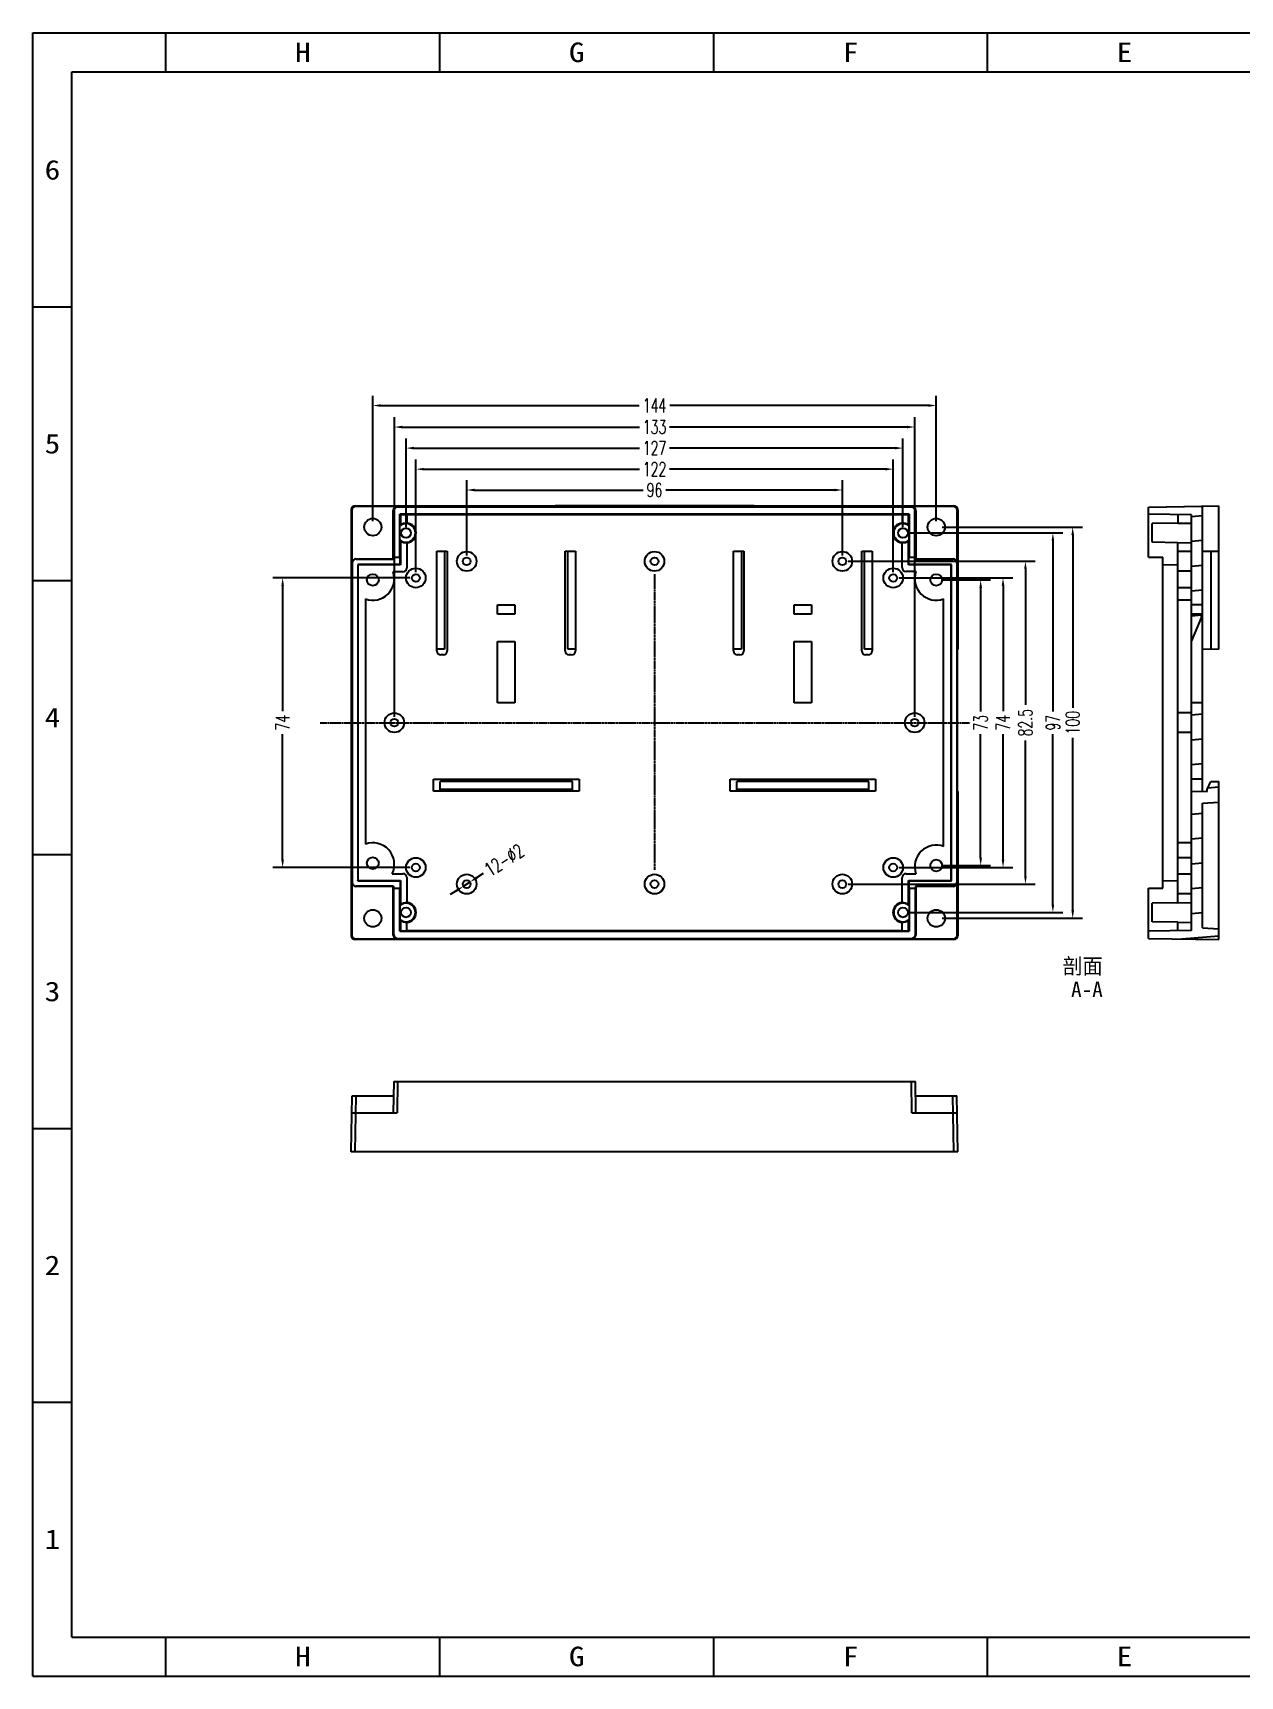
# Model space of a CAD drawing. Header units: millimetres. Extents: x -3217 to -236, y 973 to 1813.
# Drawn here: x -3217.1 to -2908.5, y 972.8 to 1392.8 of the extents above; entities that cross this region are included whole.
import ezdxf
from ezdxf.enums import TextEntityAlignment as Align

# ---------------------------------------------------------------- set-up
doc = ezdxf.new("R2010")
doc.units = ezdxf.units.MM
doc.linetypes.add('CENTER', pattern=[0.6, 0.375, -0.075, 0.075, -0.075])
doc.styles.add('romans', font='romans.shx', dxfattribs={"width": 0.67, "bigfont": 'fangsong.shx'})
doc.styles.add('TEXTSTYLE_0', font='txt', dxfattribs={"width": 0.8})
doc.dimstyles.new('MSTD', dxfattribs={"dimtxt": 3.5, "dimasz": 2, "dimexe": 2.5, "dimexo": 1.5, "dimgap": 1, "dimtad": 0, "dimdsep": 46, "dimtxsty": 'romans', "dimcen": 0, "dimclrd": 5, "dimclre": 5, "dimclrt": 3, "dimadec": 1, "dimazin": 0, "dimtfac": 0.5, "dimtmove": 0, "dimatfit": 3, "dimfxl": 1, "dimarcsym": 0})

# ---------------------------------------------------------------- blocks, each defined once
blk = doc.blocks.new('*D33')
at = {"color": 5, "lineweight": -2, "transparency": 16777216}
for p, q in [((-3130.2, 1267.97), (-3130.2, 1300.05)), ((-2986.19, 1267.97), (-2986.19, 1300.05)), ((-3128.2, 1297.55), (-3062.1, 1297.55)), ((-2988.19, 1297.55), (-3054.29, 1297.55))]:
    blk.add_line(p, q, dxfattribs=at)
at = {"color": 5, "transparency": 16777216}
for points in [[(-3128.2, 1297.88), (-3128.2, 1297.21), (-3130.2, 1297.55)], [(-2988.19, 1297.88), (-2988.19, 1297.21), (-2986.19, 1297.55)]]:
    blk.add_solid(points, dxfattribs=at)
at = {"layer": 'Defpoints', "color": 0, "transparency": 16777216}
for p in [(-2986.19, 1297.55), (-3130.2, 1266.47), (-2986.19, 1266.47)]:
    blk.add_point(p, dxfattribs=at)
at = {"color": 3, "transparency": 16777216, "insert": (-3058.19, 1297.55), "char_height": 3.5, "attachment_point": 5, "style": 'romans'}
blk.add_mtext('144', dxfattribs=at)
blk = doc.blocks.new('*D34')
at = {"color": 5, "lineweight": -2, "transparency": 16777216}
for p, q in [((-2984.69, 1266.47), (-2948.82, 1266.47)), ((-2951.32, 1264.47), (-2951.32, 1220.32)), ((-2951.32, 1168.48), (-2951.32, 1212.63)), ((-2984.69, 1166.48), (-2948.82, 1166.48))]:
    blk.add_line(p, q, dxfattribs=at)
at = {"color": 5, "transparency": 16777216}
for points in [[(-2951.65, 1264.47), (-2950.98, 1264.47), (-2951.32, 1266.47)], [(-2951.65, 1168.48), (-2950.98, 1168.48), (-2951.32, 1166.48)]]:
    blk.add_solid(points, dxfattribs=at)
at = {"layer": 'Defpoints', "color": 0, "transparency": 16777216}
for p in [(-2986.19, 1266.47), (-2986.19, 1166.48), (-2951.32, 1166.48)]:
    blk.add_point(p, dxfattribs=at)
at = {"color": 3, "transparency": 16777216, "insert": (-2951.32, 1216.48), "char_height": 3.5, "attachment_point": 5, "rotation": 90, "style": 'romans'}
blk.add_mtext('100', dxfattribs=at)
blk = doc.blocks.new('*D35')
at = {"color": 5, "lineweight": -2, "transparency": 16777216}
for p, q in [((-2984.69, 1252.97), (-2972.34, 1252.97)), ((-2974.84, 1250.97), (-2974.84, 1219.37)), ((-2974.84, 1181.98), (-2974.84, 1213.58)), ((-2984.69, 1179.98), (-2972.34, 1179.98))]:
    blk.add_line(p, q, dxfattribs=at)
at = {"color": 5, "transparency": 16777216}
for points in [[(-2975.17, 1250.97), (-2974.5, 1250.97), (-2974.84, 1252.97)], [(-2975.17, 1181.98), (-2974.5, 1181.98), (-2974.84, 1179.98)]]:
    blk.add_solid(points, dxfattribs=at)
at = {"layer": 'Defpoints', "color": 0, "transparency": 16777216}
for p in [(-2986.19, 1252.97), (-2986.19, 1179.98), (-2974.84, 1179.98)]:
    blk.add_point(p, dxfattribs=at)
at = {"color": 3, "transparency": 16777216, "insert": (-2974.84, 1216.48), "char_height": 3.5, "attachment_point": 5, "rotation": 90, "style": 'romans'}
blk.add_mtext('73', dxfattribs=at)
blk = doc.blocks.new('*D37')
at = {"color": 5, "lineweight": -2, "transparency": 16777216}
for p, q in [((-3120.69, 1253.48), (-3155.74, 1253.48)), ((-3153.24, 1251.48), (-3153.24, 1219.43)), ((-3153.24, 1181.48), (-3153.24, 1213.52)), ((-3120.69, 1179.48), (-3155.74, 1179.48))]:
    blk.add_line(p, q, dxfattribs=at)
at = {"color": 5, "transparency": 16777216}
for points in [[(-3153.57, 1251.48), (-3152.91, 1251.48), (-3153.24, 1253.48)], [(-3153.57, 1181.48), (-3152.91, 1181.48), (-3153.24, 1179.48)]]:
    blk.add_solid(points, dxfattribs=at)
at = {"layer": 'Defpoints', "color": 0, "transparency": 16777216}
for p in [(-3119.19, 1253.48), (-3153.24, 1179.48), (-3119.19, 1179.48)]:
    blk.add_point(p, dxfattribs=at)
at = {"color": 3, "transparency": 16777216, "insert": (-3153.24, 1216.48), "char_height": 3.5, "attachment_point": 5, "rotation": 90, "style": 'romans'}
blk.add_mtext('74', dxfattribs=at)
blk = doc.blocks.new('*D38')
at = {"color": 5, "lineweight": -2, "transparency": 16777216}
for p, q in [((-2995.69, 1253.48), (-2966.63, 1253.48)), ((-2969.13, 1251.48), (-2969.13, 1219.43)), ((-2969.13, 1181.48), (-2969.13, 1213.52)), ((-2995.69, 1179.48), (-2966.63, 1179.48))]:
    blk.add_line(p, q, dxfattribs=at)
at = {"color": 5, "transparency": 16777216}
for points in [[(-2969.46, 1251.48), (-2968.79, 1251.48), (-2969.13, 1253.48)], [(-2969.46, 1181.48), (-2968.79, 1181.48), (-2969.13, 1179.48)]]:
    blk.add_solid(points, dxfattribs=at)
at = {"layer": 'Defpoints', "color": 0, "transparency": 16777216}
for p in [(-2997.19, 1253.48), (-2997.19, 1179.48), (-2969.13, 1179.48)]:
    blk.add_point(p, dxfattribs=at)
at = {"color": 3, "transparency": 16777216, "insert": (-2969.13, 1216.48), "char_height": 3.5, "attachment_point": 5, "rotation": 90, "style": 'romans'}
blk.add_mtext('74', dxfattribs=at)
blk = doc.blocks.new('*D39')
at = {"color": 5, "lineweight": -2, "transparency": 16777216}
for p, q in [((-3008.69, 1257.73), (-2960.9, 1257.73)), ((-2963.4, 1255.73), (-2963.4, 1221.05)), ((-2963.4, 1177.23), (-2963.4, 1211.9)), ((-3008.69, 1175.23), (-2960.9, 1175.23))]:
    blk.add_line(p, q, dxfattribs=at)
at = {"color": 5, "transparency": 16777216}
for points in [[(-2963.73, 1255.73), (-2963.07, 1255.73), (-2963.4, 1257.73)], [(-2963.73, 1177.23), (-2963.07, 1177.23), (-2963.4, 1175.23)]]:
    blk.add_solid(points, dxfattribs=at)
at = {"layer": 'Defpoints', "color": 0, "transparency": 16777216}
for p in [(-3010.19, 1257.73), (-3010.19, 1175.23), (-2963.4, 1175.23)]:
    blk.add_point(p, dxfattribs=at)
at = {"color": 3, "transparency": 16777216, "insert": (-2963.4, 1216.48), "char_height": 3.5, "attachment_point": 5, "rotation": 90, "style": 'romans'}
blk.add_mtext('82.5', dxfattribs=at)
blk = doc.blocks.new('*D40')
at = {"color": 5, "lineweight": -2, "transparency": 16777216}
for p, q in [((-2993.2, 1264.98), (-2953.88, 1264.98)), ((-2956.38, 1262.98), (-2956.38, 1219.37)), ((-2956.38, 1169.98), (-2956.38, 1213.58)), ((-2993.2, 1167.98), (-2953.88, 1167.98))]:
    blk.add_line(p, q, dxfattribs=at)
at = {"color": 5, "transparency": 16777216}
for points in [[(-2956.72, 1262.98), (-2956.05, 1262.98), (-2956.38, 1264.98)], [(-2956.72, 1169.98), (-2956.05, 1169.98), (-2956.38, 1167.98)]]:
    blk.add_solid(points, dxfattribs=at)
at = {"layer": 'Defpoints', "color": 0, "transparency": 16777216}
for p in [(-2994.7, 1264.98), (-2994.7, 1167.98), (-2956.38, 1167.98)]:
    blk.add_point(p, dxfattribs=at)
at = {"color": 3, "transparency": 16777216, "insert": (-2956.38, 1216.48), "char_height": 3.5, "attachment_point": 5, "rotation": 90, "style": 'romans'}
blk.add_mtext('97', dxfattribs=at)
blk = doc.blocks.new('*D41')
at = {"color": 5, "lineweight": -2, "transparency": 16777216}
for p, q in [((-3121.69, 1266.48), (-3121.69, 1289.16)), ((-3119.69, 1286.66), (-3062.04, 1286.66)), ((-2996.7, 1286.66), (-3054.35, 1286.66)), ((-2994.7, 1266.48), (-2994.7, 1289.16))]:
    blk.add_line(p, q, dxfattribs=at)
at = {"color": 5, "transparency": 16777216}
for points in [[(-3119.69, 1287), (-3119.69, 1286.33), (-3121.69, 1286.66)], [(-2996.7, 1287), (-2996.7, 1286.33), (-2994.7, 1286.66)]]:
    blk.add_solid(points, dxfattribs=at)
at = {"layer": 'Defpoints', "color": 0, "transparency": 16777216}
for p in [(-2994.7, 1286.66), (-3121.69, 1264.98), (-2994.7, 1264.98)]:
    blk.add_point(p, dxfattribs=at)
at = {"color": 3, "transparency": 16777216, "insert": (-3058.19, 1286.66), "char_height": 3.5, "attachment_point": 5, "style": 'romans'}
blk.add_mtext('127', dxfattribs=at)
blk = doc.blocks.new('*D42')
at = {"color": 5, "lineweight": -2, "transparency": 16777216}
for p, q in [((-3124.69, 1217.98), (-3124.69, 1294.55)), ((-2991.69, 1217.98), (-2991.69, 1294.55)), ((-3122.69, 1292.05), (-3062.04, 1292.05)), ((-2993.69, 1292.05), (-3054.35, 1292.05))]:
    blk.add_line(p, q, dxfattribs=at)
at = {"color": 5, "transparency": 16777216}
for points in [[(-3122.69, 1292.38), (-3122.69, 1291.71), (-3124.69, 1292.05)], [(-2993.69, 1292.38), (-2993.69, 1291.71), (-2991.69, 1292.05)]]:
    blk.add_solid(points, dxfattribs=at)
at = {"layer": 'Defpoints', "color": 0, "transparency": 16777216}
for p in [(-2991.69, 1292.05), (-3124.69, 1216.48), (-2991.69, 1216.48)]:
    blk.add_point(p, dxfattribs=at)
at = {"color": 3, "transparency": 16777216, "insert": (-3058.19, 1292.05), "char_height": 3.5, "attachment_point": 5, "style": 'romans'}
blk.add_mtext('133', dxfattribs=at)
blk = doc.blocks.new('*D32')
at = {"color": 5, "lineweight": -2, "transparency": 16777216}
for p, q in [((-3119.19, 1254.98), (-3119.19, 1283.78)), ((-3117.19, 1281.28), (-3062.04, 1281.28)), ((-2999.19, 1281.28), (-3054.35, 1281.28)), ((-2997.19, 1254.98), (-2997.19, 1283.78))]:
    blk.add_line(p, q, dxfattribs=at)
at = {"color": 5, "transparency": 16777216}
for points in [[(-3117.19, 1281.61), (-3117.19, 1280.95), (-3119.19, 1281.28)], [(-2999.19, 1281.61), (-2999.19, 1280.95), (-2997.19, 1281.28)]]:
    blk.add_solid(points, dxfattribs=at)
at = {"layer": 'Defpoints', "color": 0, "transparency": 16777216}
for p in [(-2997.19, 1281.28), (-3119.19, 1253.48), (-2997.19, 1253.48)]:
    blk.add_point(p, dxfattribs=at)
at = {"color": 3, "transparency": 16777216, "insert": (-3058.19, 1281.28), "char_height": 3.5, "attachment_point": 5, "style": 'romans'}
blk.add_mtext('122', dxfattribs=at)
blk = doc.blocks.new('*D43')
at = {"color": 5, "lineweight": -2, "transparency": 16777216}
for p, q in [((-3106.19, 1259.23), (-3106.19, 1278.45)), ((-3010.19, 1259.23), (-3010.19, 1278.45)), ((-3104.19, 1275.95), (-3061.09, 1275.95)), ((-3012.19, 1275.95), (-3055.29, 1275.95))]:
    blk.add_line(p, q, dxfattribs=at)
at = {"color": 5, "transparency": 16777216}
for points in [[(-3104.19, 1276.29), (-3104.19, 1275.62), (-3106.19, 1275.95)], [(-3012.19, 1276.29), (-3012.19, 1275.62), (-3010.19, 1275.95)]]:
    blk.add_solid(points, dxfattribs=at)
at = {"layer": 'Defpoints', "color": 0, "transparency": 16777216}
for p in [(-3010.19, 1275.95), (-3106.19, 1257.73), (-3010.19, 1257.73)]:
    blk.add_point(p, dxfattribs=at)
at = {"color": 3, "transparency": 16777216, "insert": (-3058.19, 1275.95), "char_height": 3.5, "attachment_point": 5, "style": 'romans'}
blk.add_mtext('96', dxfattribs=at)
blk = doc.blocks.new('*D44')
at = {"color": 5, "lineweight": -2, "transparency": 16777216}
for p, q in [((-3101.98, 1177.92), (-3103.67, 1176.84)), ((-3108.72, 1173.61), (-3110.4, 1172.53)), ((-3107.04, 1174.69), (-3105.35, 1175.77))]:
    blk.add_line(p, q, dxfattribs=at)
at = {"color": 5, "transparency": 16777216}
for points in [[(-3103.85, 1177.13), (-3103.49, 1176.56), (-3105.35, 1175.77)], [(-3108.9, 1173.89), (-3108.54, 1173.33), (-3107.04, 1174.69)]]:
    blk.add_solid(points, dxfattribs=at)
at = {"layer": 'Defpoints', "color": 0, "transparency": 16777216}
for p in [(-3107.04, 1174.69), (-3105.35, 1175.77)]:
    blk.add_point(p, dxfattribs=at)
at = {"color": 3, "transparency": 16777216, "insert": (-3096.63, 1181.35), "char_height": 3.5, "attachment_point": 5, "rotation": 32.6467, "style": 'romans'}
blk.add_mtext('12-∅2', dxfattribs=at)
blk = doc.blocks.new('SUN_6HWZ35TKK40GSGJE8VEUYAXIAKM')
at = {"color": 7, "linetype": 'Continuous'}
for p, q in [((-594, 420), (0, 420)), ((-594, 0), (-594, 420)), ((-560, 410), (-560, 420)), ((-490, 410), (-490, 420)), ((-420, 410), (-420, 420)), ((-350, 410), (-350, 420)), ((-584, 410), (-10, 410)), ((-584, 10), (-584, 410)), ((-594, 350), (-584, 350)), ((-594, 280), (-584, 280)), ((-594, 210), (-584, 210)), ((-594, 140), (-584, 140)), ((-594, 70), (-584, 70)), ((-584, 10), (-10, 10)), ((-560, 0), (-560, 10)), ((-490, 0), (-490, 10)), ((-420, 0), (-420, 10)), ((-350, 0), (-350, 10)), ((-594, 0), (0, 0))]:
    blk.add_line(p, q, dxfattribs=at)
at = {"color": 2, "linetype": 'Continuous', "style": 'TEXTSTYLE_0'}
for s, width, p, p2 in [('H', 1.2, (-526.99, 412.53), (-522.99, 412.53)), ('G', 1.12, (-456.99, 412.53), (-452.99, 412.53)), ('F', 1.292308, (-386.99, 412.53), (-382.99, 412.53)), ('E', 1.292308, (-316.99, 412.53), (-312.99, 412.53)), ('6', 1.292308, (-590.99, 382.5), (-586.99, 382.5)), ('5', 1.2, (-590.99, 312.5), (-586.99, 312.5)), ('4', 1.12, (-590.99, 242.5), (-586.99, 242.5)), ('3', 1.2, (-590.99, 172.5), (-586.99, 172.5)), ('2', 1.2, (-590.99, 102.5), (-586.99, 102.5)), ('1', 3.36, (-590.99, 32.5), (-586.99, 32.5)), ('H', 1.2, (-526.99, 2.53), (-522.99, 2.53)), ('G', 1.12, (-456.99, 2.53), (-452.99, 2.53)), ('F', 1.292308, (-386.99, 2.53), (-382.99, 2.53)), ('E', 1.292308, (-316.99, 2.53), (-312.99, 2.53))]:
    blk.add_text(s, height=5, dxfattribs=dict(at, width=width)).set_placement(p, p2, align=Align.FIT)

msp = doc.modelspace()

# ---------------------------------------------------------------- hatches: boundary and pattern name
at = {"linetype": 'Continuous'}
h = msp.add_hatch(dxfattribs=at)
h.set_pattern_fill('A', color=2, scale=6.315729, angle=5, style=0, pattern_type=0)
h.set_pattern_definition([(5, (-3337.668, 972.793), (-0.55045, 6.291696), [])])
edge = h.paths.add_edge_path()
edge.add_line((-2931.973, 1161.348), (-2931.973, 1163.194))
edge.add_line((-2920.973, 1163.386), (-2931.973, 1163.194))
edge.add_line((-2920.973, 1163.386), (-2920.973, 1198.976))
edge.add_line((-2920.973, 1198.976), (-2916.974, 1198.906))
edge.add_line((-2916.974, 1198.906), (-2916.974, 1199.427))
edge.add_line((-2916.974, 1199.427), (-2915.974, 1201.427))
edge.add_line((-2915.974, 1201.427), (-2913.974, 1201.427))
edge.add_line((-2913.974, 1196.147), (-2913.974, 1201.427))
edge.add_line((-2918.174, 1195.927), (-2913.974, 1196.147))
edge.add_line((-2918.174, 1164.034), (-2918.174, 1195.927))
edge.add_line((-2918.174, 1164.034), (-2913.974, 1163.814))
edge.add_line((-2913.974, 1161.034), (-2913.974, 1163.814))
edge.add_line((-2931.973, 1161.348), (-2913.974, 1161.034))
edge = h.paths.add_edge_path()
edge.add_line((-2931.973, 1269.759), (-2931.973, 1271.604))
edge.add_line((-2931.973, 1271.604), (-2918.174, 1271.845))
edge.add_line((-2918.174, 1246.625), (-2918.174, 1271.845))
edge.add_line((-2918.174, 1246.625), (-2920.973, 1246.625))
edge.add_line((-2920.973, 1246.625), (-2920.973, 1269.567))
edge.add_line((-2920.973, 1269.567), (-2931.973, 1269.759))
edge = h.paths.add_edge_path()
edge.add_line((-2918.174, 1202.027), (-2920.973, 1202.027))
edge.add_line((-2920.973, 1202.027), (-2920.973, 1221.526))
edge.add_line((-2918.174, 1221.526), (-2920.973, 1221.526))
edge.add_line((-2918.174, 1202.027), (-2918.174, 1221.526))
edge = h.paths.add_edge_path()
edge.add_line((-2918.374, 1244.225), (-2920.973, 1244.225))
edge.add_line((-2918.374, 1243.261), (-2918.374, 1244.225))
edge.add_line((-2920.973, 1237.227), (-2918.374, 1243.261))
edge.add_line((-2920.973, 1237.227), (-2920.973, 1244.225))

# ---------------------------------------------------------------- linework, layer by layer
at = {"color": 7, "linetype": 'Continuous'}
for p, q in [((-3135.693, 1270.919), (-3135.693, 1235.3)), ((-3135.693, 1270.919), (-3135.519, 1270.744)), ((-3135.519, 1270.744), (-3135.519, 1257.327)), ((-3134.693, 1271.918), (-3134.519, 1271.744)), ((-3134.693, 1271.918), (-3108.965, 1271.918)), ((-3123.993, 1271.744), (-3134.519, 1271.744)), ((-3124.993, 1258.327), (-3124.993, 1270.744)), ((-3124.993, 1270.744), (-3124.853, 1270.604)), ((-3124.853, 1270.604), (-3124.853, 1258.776)), ((-3123.993, 1271.744), (-3123.853, 1271.604)), ((-2992.533, 1271.604), (-3123.853, 1271.604)), ((-3123.272, 1258.776), (-3123.272, 1269.759)), ((-3123.272, 1269.759), (-3123.141, 1269.628)), ((-2993.115, 1269.759), (-3123.272, 1269.759)), ((-3123.141, 1269.628), (-3123.141, 1267.001)), ((-3121.48, 1269.628), (-3123.141, 1269.628)), ((-3121.48, 1269.628), (-3121.48, 1267.457)), ((-2994.907, 1269.567), (-3121.48, 1269.567)), ((-3108.891, 1271.845), (-3108.965, 1271.918)), ((-3083.692, 1271.845), (-3108.891, 1271.845)), ((-3083.619, 1271.918), (-3083.692, 1271.845)), ((-3032.768, 1271.918), (-3083.619, 1271.918)), ((-3032.694, 1271.845), (-3032.768, 1271.918)), ((-3007.495, 1271.845), (-3032.694, 1271.845)), ((-3007.422, 1271.918), (-3007.495, 1271.845)), ((-3007.422, 1271.918), (-2981.693, 1271.918)), ((-2994.907, 1269.628), (-2994.907, 1267.457)), ((-2993.246, 1269.628), (-2994.907, 1269.628)), ((-2993.115, 1269.759), (-2993.246, 1269.628)), ((-2993.246, 1267.001), (-2993.246, 1269.628)), ((-2993.115, 1269.759), (-2993.115, 1258.776)), ((-2992.533, 1271.604), (-2992.394, 1271.744)), ((-2981.868, 1271.744), (-2992.394, 1271.744)), ((-2991.533, 1270.604), (-2991.394, 1270.744)), ((-2991.533, 1270.604), (-2991.533, 1258.776)), ((-2991.394, 1270.744), (-2991.394, 1258.327)), ((-2981.693, 1271.918), (-2981.868, 1271.744)), ((-2980.693, 1270.919), (-2980.868, 1270.744)), ((-2980.868, 1257.327), (-2980.868, 1270.744)), ((-2980.693, 1270.919), (-2980.693, 1235.3)), ((-2931.973, 1271.604), (-2913.974, 1271.918)), ((-2931.973, 1271.604), (-2918.174, 1271.845)), ((-2931.973, 1269.759), (-2931.973, 1271.604)), ((-2931.973, 1258.776), (-2931.973, 1271.604)), ((-2920.973, 1269.567), (-2931.973, 1269.759)), ((-2920.973, 1269.567), (-2931.973, 1269.759)), ((-2924.473, 1269.628), (-2924.473, 1267.457)), ((-2920.973, 1246.625), (-2920.973, 1269.567)), ((-2920.973, 1163.386), (-2920.973, 1269.567)), ((-2918.174, 1246.625), (-2918.174, 1271.845)), ((-2918.174, 1198.927), (-2918.174, 1271.845)), ((-2913.974, 1235.3), (-2913.974, 1271.918)), ((-3123.254, 1263.186), (-3123.254, 1266.766)), ((-2993.132, 1263.186), (-2993.132, 1266.766)), ((-2924.473, 1267.466), (-2930.973, 1267.353)), ((-2930.973, 1262.6), (-2930.973, 1267.353)), ((-2924.473, 1267.457), (-2920.973, 1267.519)), ((-3123.141, 1262.952), (-3123.141, 1256.825)), ((-3121.48, 1262.495), (-3121.48, 1256.064)), ((-3113.791, 1234.826), (-3113.791, 1260.325)), ((-3113.791, 1260.325), (-3111.166, 1260.325)), ((-3111.891, 1260.325), (-3111.891, 1235.265)), ((-3111.166, 1260.325), (-3111.166, 1234.826)), ((-3081.017, 1234.826), (-3081.017, 1260.325)), ((-3081.017, 1260.325), (-3078.393, 1260.325)), ((-3080.392, 1235.265), (-3080.392, 1260.325)), ((-3078.493, 1260.325), (-3078.491, 1260.035)), ((-3078.491, 1260.035), (-3078.393, 1260.035)), ((-3078.393, 1260.325), (-3078.393, 1234.826)), ((-3037.994, 1234.826), (-3037.994, 1260.325)), ((-3037.994, 1260.325), (-3035.369, 1260.325)), ((-3035.994, 1260.325), (-3035.994, 1235.265)), ((-3035.369, 1260.325), (-3035.369, 1234.826)), ((-3005.22, 1234.826), (-3005.22, 1260.325)), ((-3005.22, 1260.325), (-3002.595, 1260.325)), ((-3004.495, 1235.265), (-3004.495, 1260.325)), ((-3002.595, 1260.325), (-3002.595, 1234.826)), ((-2994.907, 1256.125), (-2994.907, 1262.495)), ((-2993.246, 1256.825), (-2993.246, 1262.952)), ((-2924.473, 1262.486), (-2930.973, 1262.6)), ((-2924.473, 1170.457), (-2924.473, 1262.495)), ((-2924.473, 1262.495), (-2920.973, 1262.434)), ((-2920.973, 1260.226), (-2924.473, 1260.226)), ((-2918.174, 1260.325), (-2913.974, 1260.325)), ((-2915.974, 1260.325), (-2915.974, 1235.265)), ((-3135.444, 1257.252), (-3135.519, 1257.327)), ((-3135.444, 1257.252), (-3135.444, 1175.7)), ((-3134.444, 1258.252), (-3134.519, 1258.327)), ((-3134.519, 1258.327), (-3124.993, 1258.327)), ((-3134.444, 1258.252), (-3124.918, 1258.252)), ((-3134.057, 1256.891), (-3134.057, 1176.061)), ((-3134.057, 1256.891), (-3133.991, 1256.825)), ((-3123.207, 1256.891), (-3134.057, 1256.891)), ((-3133.991, 1256.825), (-3133.991, 1176.128)), ((-3123.141, 1256.825), (-3133.991, 1256.825)), ((-3124.918, 1258.252), (-3124.993, 1258.327)), ((-3124.918, 1258.252), (-3124.918, 1258.776)), ((-3124.918, 1258.776), (-3123.207, 1258.776)), ((-3123.207, 1256.891), (-3123.207, 1258.776)), ((-3123.207, 1256.891), (-3123.141, 1256.825)), ((-2993.179, 1256.891), (-2993.246, 1256.825)), ((-2982.396, 1256.825), (-2993.246, 1256.825)), ((-2993.179, 1258.776), (-2991.469, 1258.776)), ((-2993.179, 1256.891), (-2993.179, 1258.776)), ((-2982.33, 1256.891), (-2993.179, 1256.891)), ((-2991.469, 1258.252), (-2991.469, 1258.776)), ((-2991.469, 1258.252), (-2991.394, 1258.327)), ((-2991.469, 1258.252), (-2981.943, 1258.252)), ((-2991.394, 1258.327), (-2981.868, 1258.327)), ((-2982.33, 1256.891), (-2982.396, 1256.825)), ((-2982.396, 1176.128), (-2982.396, 1256.825)), ((-2982.33, 1176.061), (-2982.33, 1256.891)), ((-2981.868, 1258.327), (-2981.943, 1258.252)), ((-2980.868, 1257.327), (-2980.943, 1257.252)), ((-2980.943, 1257.252), (-2980.943, 1175.7)), ((-2931.973, 1258.776), (-2928.273, 1258.776)), ((-2928.273, 1174.176), (-2928.273, 1258.776)), ((-2928.273, 1256.891), (-2924.473, 1256.825)), ((-3122.48, 1255.064), (-3124.995, 1255.064)), ((-2991.37, 1255.125), (-2993.907, 1255.125)), ((-2920.973, 1255.226), (-2924.473, 1255.226)), ((-3132.085, 1248.109), (-3132.085, 1185.443)), ((-2984.302, 1184.843), (-2984.302, 1248.109)), ((-2920.973, 1250.976), (-2924.473, 1250.976)), ((-2920.973, 1247.775), (-2924.473, 1247.775)), ((-3098.292, 1244.225), (-3098.292, 1246.625)), ((-3098.292, 1246.625), (-3093.892, 1246.625)), ((-3093.892, 1244.225), (-3098.292, 1244.225)), ((-3093.892, 1246.625), (-3093.892, 1244.225)), ((-3022.495, 1244.225), (-3022.495, 1246.625)), ((-3022.495, 1246.625), (-3018.095, 1246.625)), ((-3018.095, 1244.225), (-3022.495, 1244.225)), ((-3018.095, 1246.625), (-3018.095, 1244.225)), ((-2918.174, 1246.625), (-2920.973, 1246.625)), ((-2918.174, 1246.625), (-2920.973, 1246.625)), ((-2918.374, 1244.225), (-2920.973, 1244.225)), ((-2920.973, 1237.227), (-2920.973, 1244.225)), ((-2918.374, 1244.225), (-2920.973, 1244.225)), ((-2920.973, 1237.227), (-2918.374, 1243.261)), ((-2920.973, 1237.227), (-2918.374, 1243.261)), ((-2918.374, 1243.261), (-2918.374, 1244.225)), ((-2918.374, 1243.261), (-2918.374, 1244.225)), ((-3135.693, 1235.3), (-3135.62, 1235.227)), ((-3135.62, 1198.927), (-3135.62, 1235.227)), ((-3111.891, 1235.265), (-3113.791, 1235.265)), ((-3098.292, 1221.526), (-3098.292, 1237.227)), ((-3098.292, 1237.225), (-3093.892, 1237.225)), ((-3093.892, 1237.227), (-3093.892, 1221.526)), ((-3078.393, 1235.265), (-3080.392, 1235.265)), ((-3035.994, 1235.265), (-3037.994, 1235.265)), ((-3022.495, 1221.526), (-3022.495, 1237.227)), ((-3022.495, 1237.225), (-3018.095, 1237.225)), ((-3018.095, 1237.227), (-3018.095, 1221.526)), ((-3002.595, 1235.265), (-3004.495, 1235.265)), ((-2980.693, 1235.3), (-2980.767, 1235.227)), ((-2980.767, 1198.927), (-2980.767, 1235.227)), ((-2913.974, 1235.3), (-2918.174, 1235.227)), ((-3112.166, 1233.826), (-3112.791, 1233.826)), ((-3079.393, 1233.826), (-3080.017, 1233.826)), ((-3036.369, 1233.826), (-3036.994, 1233.826)), ((-3003.595, 1233.826), (-3004.22, 1233.826)), ((-3093.892, 1221.526), (-3098.292, 1221.526)), ((-3018.095, 1221.526), (-3022.495, 1221.526)), ((-2920.973, 1218.976), (-2924.473, 1218.976)), ((-2920.973, 1202.027), (-2920.973, 1221.526)), ((-2918.174, 1221.526), (-2920.973, 1221.526)), ((-2918.174, 1221.526), (-2920.973, 1221.526)), ((-2918.174, 1202.027), (-2918.174, 1221.526)), ((-2920.973, 1213.976), (-2924.473, 1213.976)), ((-3114.691, 1198.976), (-3114.691, 1202.027)), ((-3114.691, 1202.027), (-3077.493, 1202.027)), ((-3112.991, 1198.976), (-3112.991, 1201.427)), ((-3079.193, 1201.427), (-3112.991, 1201.427)), ((-3079.193, 1198.976), (-3079.193, 1201.427)), ((-3077.493, 1202.027), (-3077.493, 1198.976)), ((-3038.894, 1202.027), (-3001.695, 1202.027)), ((-3038.894, 1198.976), (-3038.894, 1202.027)), ((-3003.395, 1201.427), (-3037.194, 1201.427)), ((-3037.194, 1198.976), (-3037.194, 1201.427)), ((-3003.395, 1198.976), (-3003.395, 1201.427)), ((-3001.695, 1202.027), (-3001.695, 1198.976)), ((-2918.174, 1202.027), (-2920.973, 1202.027)), ((-2918.174, 1202.027), (-2920.973, 1202.027)), ((-2916.974, 1199.427), (-2915.974, 1201.427)), ((-2916.974, 1199.427), (-2915.974, 1201.427)), ((-2915.974, 1201.427), (-2913.974, 1201.427)), ((-2915.974, 1201.427), (-2913.974, 1201.427)), ((-2913.974, 1196.147), (-2913.974, 1201.427)), ((-2913.974, 1161.034), (-2913.974, 1201.427)), ((-3135.693, 1198.854), (-3135.62, 1198.927)), ((-3135.693, 1198.854), (-3135.693, 1162.034)), ((-3077.493, 1198.976), (-3114.691, 1198.976)), ((-3079.193, 1199.427), (-3112.991, 1199.427)), ((-3001.695, 1198.976), (-3038.894, 1198.976)), ((-3003.395, 1199.427), (-3037.194, 1199.427)), ((-2980.693, 1198.854), (-2980.767, 1198.927)), ((-2980.693, 1198.854), (-2980.693, 1162.034)), ((-2920.973, 1163.386), (-2920.973, 1198.976)), ((-2920.973, 1198.976), (-2916.974, 1198.906)), ((-2920.973, 1198.976), (-2916.974, 1198.906)), ((-2916.974, 1198.906), (-2916.974, 1199.427)), ((-2916.974, 1198.906), (-2916.974, 1199.427)), ((-2918.174, 1195.927), (-2913.974, 1196.147)), ((-2918.174, 1195.927), (-2913.974, 1196.147)), ((-2918.174, 1164.034), (-2918.174, 1195.927)), ((-2918.174, 1164.034), (-2918.174, 1195.927)), ((-2920.973, 1185.777), (-2924.473, 1185.777)), ((-2920.973, 1181.976), (-2924.473, 1181.976)), ((-3134.057, 1176.061), (-3133.991, 1176.128)), ((-3134.057, 1176.061), (-3123.207, 1176.061)), ((-3133.991, 1176.128), (-3123.141, 1176.128)), ((-3125.242, 1177.889), (-3122.48, 1177.889)), ((-3123.207, 1176.061), (-3123.141, 1176.128)), ((-3123.207, 1176.061), (-3123.207, 1174.176)), ((-3123.141, 1176.128), (-3123.141, 1170.001)), ((-3121.48, 1176.889), (-3121.48, 1170.457)), ((-2994.907, 1170.457), (-2994.907, 1176.889)), ((-2993.907, 1177.889), (-2991.392, 1177.889)), ((-2993.246, 1176.128), (-2982.396, 1176.128)), ((-2993.179, 1176.061), (-2993.246, 1176.128)), ((-2993.246, 1170.001), (-2993.246, 1176.128)), ((-2993.179, 1176.061), (-2982.33, 1176.061)), ((-2993.179, 1176.061), (-2993.179, 1174.176)), ((-2982.33, 1176.061), (-2982.396, 1176.128)), ((-2928.273, 1176.061), (-2924.473, 1176.128)), ((-2920.973, 1177.726), (-2924.473, 1177.726)), ((-3135.519, 1175.625), (-3135.444, 1175.7)), ((-3135.519, 1175.625), (-3135.519, 1162.208)), ((-3134.519, 1174.625), (-3134.444, 1174.7)), ((-3124.993, 1174.625), (-3134.519, 1174.625)), ((-3124.918, 1174.7), (-3134.444, 1174.7)), ((-3124.918, 1174.7), (-3124.993, 1174.625)), ((-3124.993, 1162.208), (-3124.993, 1174.625)), ((-3124.918, 1174.7), (-3124.918, 1174.176)), ((-3124.918, 1174.176), (-3123.207, 1174.176)), ((-3124.853, 1162.348), (-3124.853, 1174.176)), ((-3123.272, 1163.194), (-3123.272, 1174.176)), ((-2993.179, 1174.176), (-2991.469, 1174.176)), ((-2993.115, 1174.176), (-2993.115, 1163.194)), ((-2991.533, 1162.348), (-2991.533, 1174.176)), ((-2981.943, 1174.7), (-2991.469, 1174.7)), ((-2991.469, 1174.7), (-2991.394, 1174.625)), ((-2991.469, 1174.7), (-2991.469, 1174.176)), ((-2981.868, 1174.625), (-2991.394, 1174.625)), ((-2991.394, 1174.625), (-2991.394, 1162.208)), ((-2981.943, 1174.7), (-2981.868, 1174.625)), ((-2980.943, 1175.7), (-2980.868, 1175.625)), ((-2980.868, 1162.208), (-2980.868, 1175.625)), ((-2931.973, 1174.176), (-2928.273, 1174.176)), ((-2931.973, 1161.348), (-2931.973, 1174.176)), ((-2920.973, 1172.726), (-2924.473, 1172.726)), ((-3123.254, 1169.766), (-3123.254, 1166.186)), ((-2993.132, 1169.766), (-2993.132, 1166.186)), ((-2924.473, 1170.466), (-2930.973, 1170.353)), ((-2930.973, 1165.6), (-2930.973, 1170.353)), ((-2924.473, 1170.457), (-2920.973, 1170.519)), ((-3123.141, 1165.952), (-3123.141, 1163.325)), ((-3121.48, 1163.325), (-3121.48, 1165.495)), ((-2994.907, 1163.325), (-2994.907, 1165.495)), ((-2993.246, 1163.325), (-2993.246, 1165.952)), ((-2924.473, 1165.486), (-2930.973, 1165.6)), ((-2924.473, 1165.495), (-2920.973, 1165.434)), ((-2924.473, 1163.325), (-2924.473, 1165.495)), ((-2918.174, 1164.034), (-2913.974, 1163.814)), ((-2918.174, 1164.034), (-2913.974, 1163.814)), ((-2913.974, 1161.034), (-2913.974, 1163.814)), ((-3135.693, 1162.034), (-3135.519, 1162.208)), ((-3134.693, 1161.034), (-3134.519, 1161.208)), ((-2981.693, 1161.034), (-3134.693, 1161.034)), ((-3134.519, 1161.208), (-3123.993, 1161.208)), ((-3124.853, 1162.348), (-3124.993, 1162.208)), ((-3123.853, 1161.348), (-3123.993, 1161.208)), ((-3123.853, 1161.348), (-2992.533, 1161.348)), ((-3123.272, 1163.194), (-3123.141, 1163.325)), ((-3123.272, 1163.194), (-2993.115, 1163.194)), ((-3123.141, 1163.325), (-3121.48, 1163.325)), ((-3121.48, 1163.386), (-2994.907, 1163.386)), ((-2994.907, 1163.325), (-2993.246, 1163.325)), ((-2993.115, 1163.194), (-2993.246, 1163.325)), ((-2992.394, 1161.208), (-2992.533, 1161.348)), ((-2992.394, 1161.208), (-2981.868, 1161.208)), ((-2991.394, 1162.208), (-2991.533, 1162.348)), ((-2981.693, 1161.034), (-2981.868, 1161.208)), ((-2980.693, 1162.034), (-2980.868, 1162.208)), ((-2920.973, 1163.386), (-2931.973, 1163.194)), ((-2920.973, 1163.386), (-2931.973, 1163.194)), ((-2931.973, 1161.348), (-2931.973, 1163.194)), ((-2931.973, 1161.348), (-2913.974, 1161.034)), ((-2931.973, 1161.348), (-2913.974, 1161.034)), ((-3124.853, 1124.782), (-3124.993, 1116.782)), ((-3124.853, 1124.782), (-2991.533, 1124.782)), ((-3123.853, 1124.782), (-3123.993, 1116.782)), ((-2992.394, 1116.782), (-2992.533, 1124.782)), ((-2991.394, 1116.782), (-2991.533, 1124.782)), ((-3135.693, 1106.782), (-3135.444, 1121.082)), ((-3135.444, 1121.082), (-3124.918, 1121.082)), ((-3134.693, 1106.782), (-3134.444, 1121.082)), ((-2991.469, 1121.082), (-2980.943, 1121.082)), ((-2981.693, 1106.782), (-2981.943, 1121.082)), ((-2980.693, 1106.782), (-2980.943, 1121.082)), ((-3135.519, 1116.782), (-3123.993, 1116.782)), ((-2992.394, 1116.782), (-2980.868, 1116.782)), ((-2980.693, 1106.782), (-3135.693, 1106.782))]:
    msp.add_line(p, q, dxfattribs=at)
at = {"color": 6, "linetype": 'CENTER'}
for p, q in [((-3058.193, 1254.406), (-3058.193, 1178.846)), ((-3143.63, 1216.476), (-2977.589, 1216.476))]:
    msp.add_line(p, q, dxfattribs=at)
at = {"color": 7, "linetype": 'Continuous'}
for centre, radius in [((-3130.196, 1266.474), 2.2), ((-2986.191, 1266.474), 2.2), ((-3121.691, 1264.976), 1.25), ((-2994.696, 1264.976), 1.25), ((-3106.193, 1257.726), 2.5), ((-3058.193, 1257.726), 2.5), ((-3010.193, 1257.726), 2.5), ((-3119.193, 1253.476), 2.5), ((-3106.193, 1257.726), 1), ((-3058.193, 1257.726), 1), ((-3010.193, 1257.726), 1), ((-2997.193, 1253.476), 2.5), ((-3130.196, 1252.975), 1.5), ((-3119.193, 1253.476), 1), ((-2997.193, 1253.476), 1), ((-2986.191, 1252.975), 1.5), ((-3124.693, 1216.476), 2.5), ((-2991.693, 1216.476), 2.5), ((-3124.693, 1216.476), 1), ((-2991.693, 1216.476), 1), ((-3130.196, 1180.577), 1.5), ((-3119.193, 1179.476), 2.5), ((-3119.193, 1179.476), 1), ((-2997.193, 1179.476), 2.5), ((-2997.193, 1179.476), 1), ((-2986.191, 1179.978), 1.5), ((-3106.193, 1175.226), 2.5), ((-3106.193, 1175.226), 1), ((-3058.193, 1175.226), 2.5), ((-3058.193, 1175.226), 1), ((-3010.193, 1175.226), 2.5), ((-3010.193, 1175.226), 1), ((-3130.196, 1166.478), 2.2), ((-3121.691, 1167.976), 1.25), ((-2994.696, 1167.976), 1.25), ((-2986.191, 1166.478), 2.2)]:
    msp.add_circle(centre, radius, dxfattribs=at)
for centre, radius, start, end in [((-3121.691, 1264.976), 2.377, 228.86668, 131.13332), ((-3118.353, 1264.538), 5.384, 152.78359, 155.5549), ((-3121.691, 1264.976), 2.49, 85.13727, 125.61095), ((-3121.691, 1264.976), 2.551, 274.74601, 85.25399), ((-2994.696, 1264.976), 2.551, 94.74601, 265.25399), ((-2994.696, 1264.976), 2.377, 48.86668, 311.13332), ((-2994.696, 1264.976), 2.49, 54.38905, 94.86273), ((-2998.034, 1264.538), 5.384, 24.4451, 27.21641), ((-3118.353, 1265.414), 5.384, 204.4451, 207.21641), ((-3121.691, 1264.976), 2.49, 234.38905, 274.86273), ((-2994.696, 1264.976), 2.49, 265.13727, 305.61095), ((-2998.034, 1265.414), 5.384, 332.78359, 335.5549), ((-3122.48, 1256.064), 1, 270, 0), ((-2993.907, 1256.125), 1, 180, 270), ((-3130.196, 1253.275), 5.5, 249.9143, 18.9804), ((-2986.191, 1253.275), 5.5, 160.34523, 290.0857), ((-3112.791, 1234.826), 1, 180, 270), ((-3112.166, 1234.826), 1, 270, 0), ((-3080.017, 1234.826), 1, 180, 270), ((-3079.393, 1234.826), 1, 270, 0), ((-3036.994, 1234.826), 1, 180, 270), ((-3036.369, 1234.826), 1, 270, 0), ((-3004.22, 1234.826), 1, 180, 270), ((-3003.595, 1234.826), 1, 270, 0), ((-3130.196, 1180.277), 5.5, 334.25723, 110.0857), ((-2986.191, 1179.678), 5.5, 69.9143, 198.9804), ((-3122.48, 1176.889), 1, 0, 90), ((-2993.907, 1176.889), 1, 90, 180), ((-3121.691, 1167.976), 2.377, 228.86668, 131.13332), ((-3118.353, 1167.538), 5.384, 152.78359, 155.5549), ((-3121.691, 1167.976), 2.49, 85.13727, 125.61095), ((-3121.691, 1167.976), 2.551, 274.74601, 85.25399), ((-2994.696, 1167.976), 2.551, 94.74601, 265.25399), ((-2994.696, 1167.976), 2.377, 48.86668, 311.13332), ((-2994.696, 1167.976), 2.49, 54.38905, 94.86273), ((-2998.034, 1167.538), 5.384, 24.4451, 27.21641), ((-3118.353, 1168.414), 5.384, 204.4451, 207.21641), ((-3121.691, 1167.976), 2.49, 234.38905, 274.86273), ((-2994.696, 1167.976), 2.49, 265.13727, 305.61095), ((-2998.034, 1168.414), 5.384, 332.78359, 335.5549)]:
    msp.add_arc(centre, radius, start, end, dxfattribs=at)
for centre, major_axis, start_param, end_param in [((-3134.693, 1270.918), (0.707, -0.707), 2.3563468, 3.9268385), ((-3134.519, 1270.744), (0.707, -0.707), 2.3563468, 3.9268385), ((-3123.993, 1270.744), (0.707, -0.707), 2.3563468, 3.9268385), ((-3123.853, 1270.604), (0.707, -0.707), 2.3563468, 3.9268385), ((-2992.534, 1270.604), (0.707, 0.707), -0.7852459, 0.7852459), ((-2992.394, 1270.744), (0.707, 0.707), -0.7852459, 0.7852459), ((-2981.868, 1270.744), (-0.707, -0.707), 2.3563468, 3.9268385), ((-2981.693, 1270.918), (0.707, 0.707), -0.7852459, 0.7852459), ((-3134.519, 1257.327), (-0.707, 0.707), -0.7852459, 0.7852459), ((-3134.444, 1257.252), (0.707, -0.707), 2.3563468, 3.9268385), ((-2981.943, 1257.252), (0.707, 0.707), -0.7852459, 0.7852459), ((-2981.868, 1257.327), (0.707, 0.707), -0.7852459, 0.7852459), ((-3134.519, 1175.625), (0.707, 0.707), 2.3563468, 3.9268385), ((-3134.444, 1175.7), (-0.707, -0.707), -0.7852459, 0.7852459), ((-2981.943, 1175.7), (-0.707, 0.707), 2.3563468, 3.9268385), ((-2981.868, 1175.625), (-0.707, 0.707), -3.9268385, -2.3563468), ((-3134.693, 1162.034), (0.707, 0.707), 2.3563468, 3.9268385), ((-3134.519, 1162.209), (0.707, 0.707), 2.3563468, 3.9268385), ((-3123.993, 1162.209), (0.707, 0.707), -3.9268385, -2.3563468), ((-3123.853, 1162.348), (-0.707, -0.707), -0.7852459, 0.7852459), ((-2992.534, 1162.348), (-0.707, 0.707), 2.3563468, 3.9268385), ((-2992.394, 1162.209), (0.707, -0.707), -0.7852459, 0.7852459), ((-2981.868, 1162.209), (-0.707, 0.707), 2.3563468, 3.9268385), ((-2981.693, 1162.034), (0.707, -0.707), -0.7852459, 0.7852459)]:
    msp.add_ellipse(centre, major_axis=major_axis, ratio=0.9996955, start_param=start_param, end_param=end_param, dxfattribs=at)

# ---------------------------------------------------------------- block references
msp.add_blockref('SUN_6HWZ35TKK40GSGJE8VEUYAXIAKM', (-2623.077, 972.793))

# ---------------------------------------------------------------- texts
at = {"color": 2, "linetype": 'Continuous', "insert": (-2943.634, 1156.256), "char_height": 3.9688, "width": 19.05, "attachment_point": 3, "line_spacing_factor": 0.9}
msp.add_mtext('剖面 A-A', dxfattribs=at)

# ---------------------------------------------------------------- dimensions: what is measured, and where the dimension line sits
for base, p1, p2, picture, middle in [((-2986.1909, 1297.5481), (-3130.1957, 1266.4744), (-2986.1909, 1266.4744), '*D33', (-3058.1933, 1297.5481)), ((-2991.693, 1292.048), (-3124.693, 1216.476), (-2991.693, 1216.476), '*D42', (-3058.193, 1292.048)), ((-2994.6956, 1286.664), (-3121.691, 1264.9762), (-2994.6956, 1264.9762), '*D41', (-3058.1933, 1286.664)), ((-2997.193, 1281.281), (-3119.193, 1253.476), (-2997.193, 1253.476), '*D32', (-3058.193, 1281.281)), ((-3010.193, 1275.952), (-3106.193, 1257.726), (-3010.193, 1257.726), '*D43', (-3058.193, 1275.952))]:
    dim = msp.add_linear_dim(base=base, p1=p1, p2=p2, dimstyle='MSTD')
    dim.commit()
    dim.dimension.update_dxf_attribs({"geometry": picture, "text_midpoint": middle})
for base, p1, p2, picture, middle in [((-2956.383, 1167.976), (-2994.696, 1264.976), (-2994.696, 1167.976), '*D40', (-2956.383, 1216.476)), ((-2951.315, 1166.478), (-2986.191, 1266.474), (-2986.191, 1166.478), '*D34', (-2951.315, 1216.476)), ((-2963.401, 1175.226), (-3010.193, 1257.726), (-3010.193, 1175.226), '*D39', (-2963.401, 1216.476)), ((-3153.239, 1179.476), (-3119.193, 1253.476), (-3119.193, 1179.476), '*D37', (-3153.239, 1216.476)), ((-2969.126, 1179.476), (-2997.193, 1253.476), (-2997.193, 1179.476), '*D38', (-2969.126, 1216.476)), ((-2974.837, 1179.978), (-2986.191, 1252.975), (-2986.191, 1179.978), '*D35', (-2974.837, 1216.476))]:
    dim = msp.add_linear_dim(base=base, p1=p1, p2=p2, angle=90, dimstyle='MSTD')
    dim.commit()
    dim.dimension.update_dxf_attribs({"geometry": picture, "text_midpoint": middle})
dim = msp.add_diameter_dim_2p(p1=(-3107.035, 1174.687), p2=(-3105.351, 1175.766), text='12-<>', dimstyle='MSTD')
dim.commit()
dim.dimension.update_dxf_attribs({"geometry": '*D44', "text_midpoint": (-3096.628, 1181.354)})

doc.saveas('drawing.dxf')
